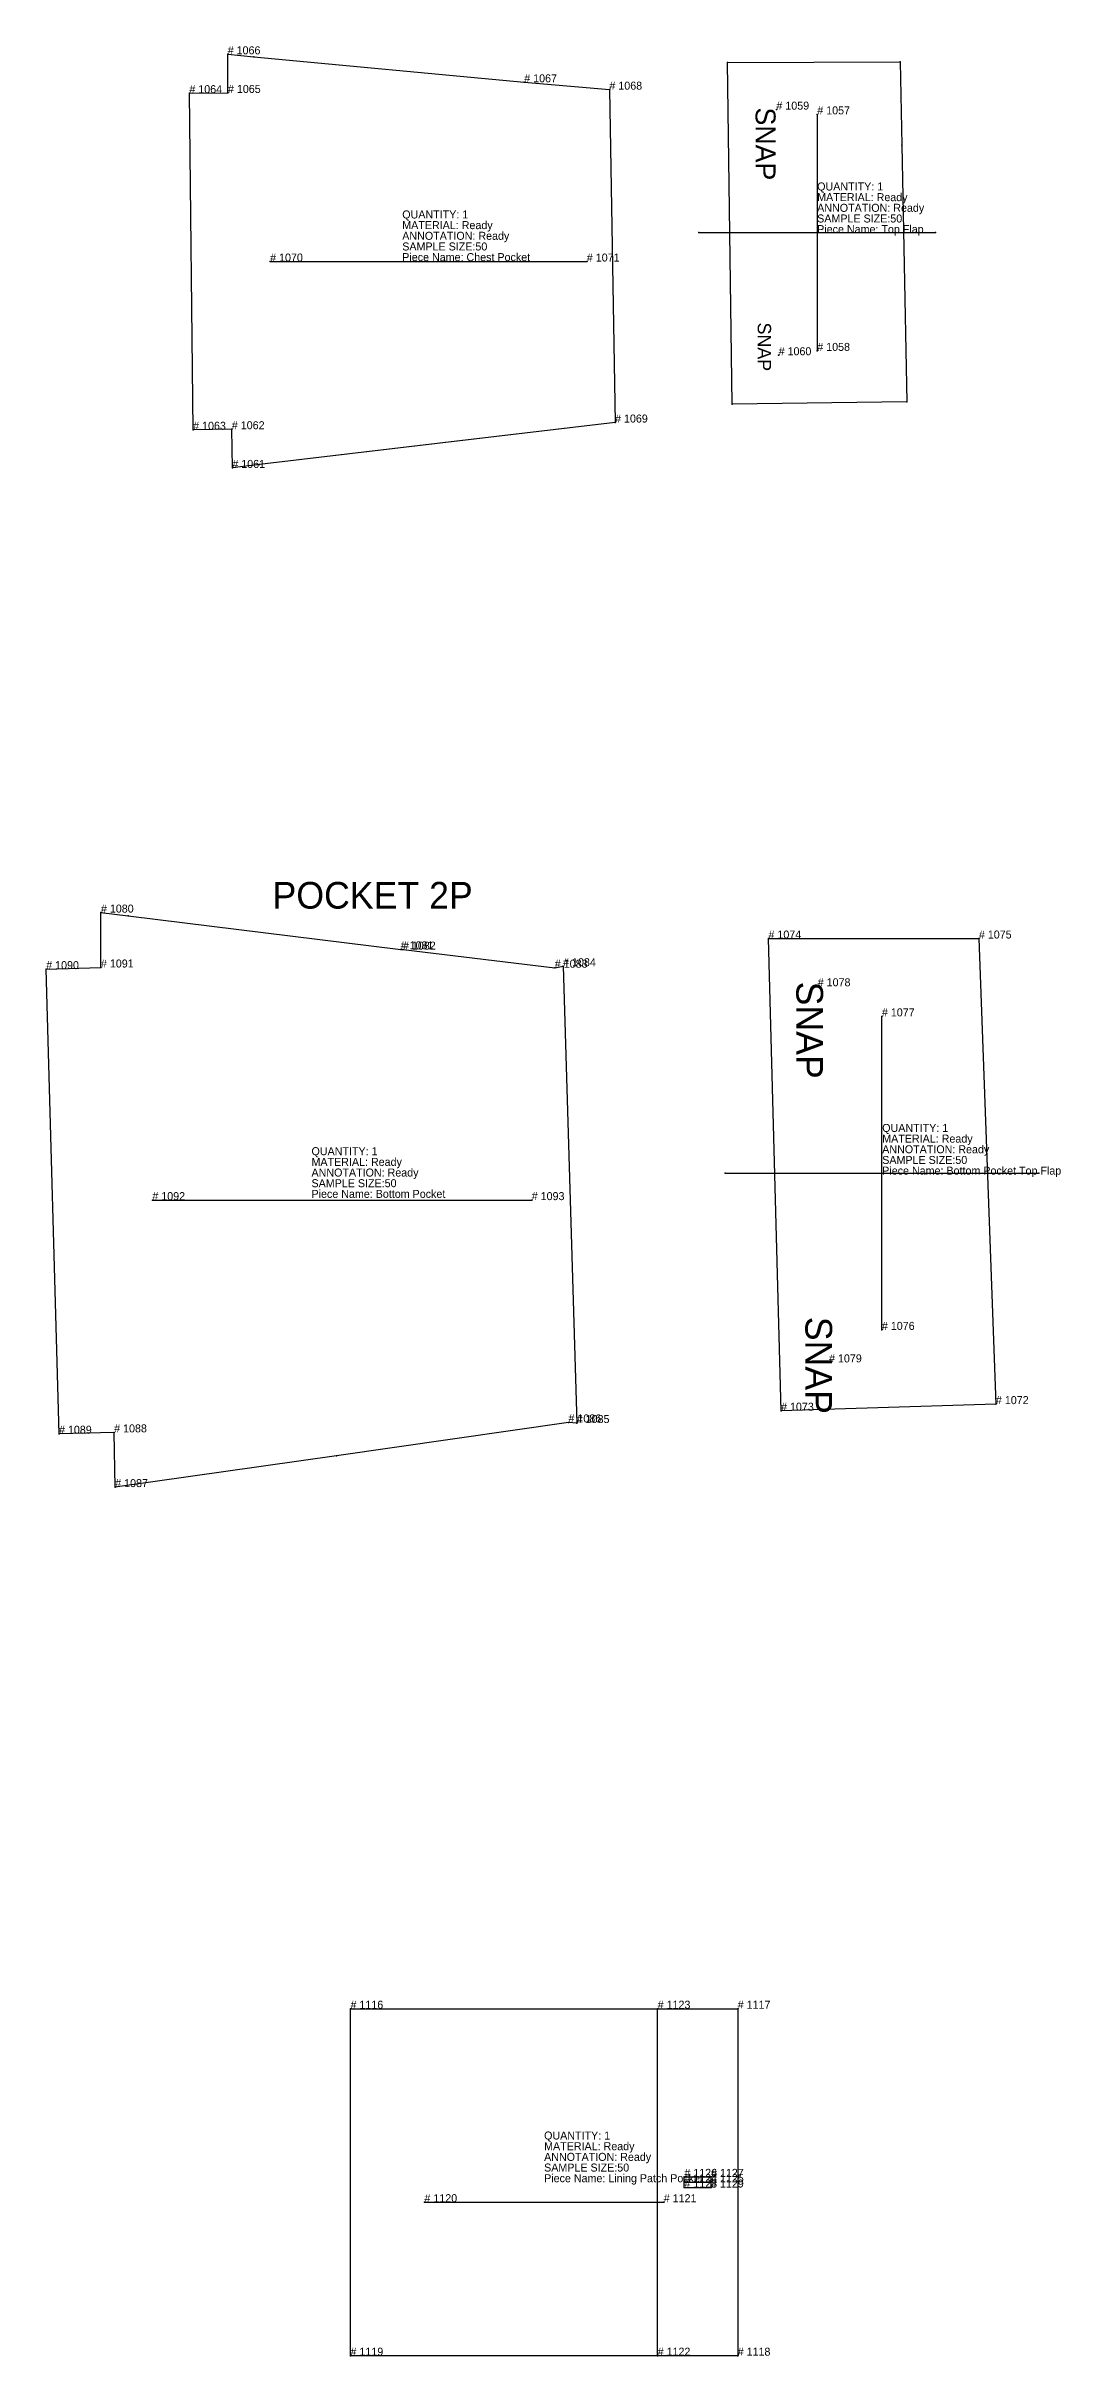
# Model space of a CAD drawing. Extents: x -8402 to 434, y -368 to 2685.
# Drawn here: x -4657 to -4277, y 8 to 874 of the extents above; entities that cross this region are included whole.
import ezdxf

# ---------------------------------------------------------------- set-up
doc = ezdxf.new("R2010")
doc.units = 0

# ---------------------------------------------------------------- blocks, each defined once
blk = doc.blocks.new('Top Flap_5051')
at = {"layer": '1'}
blk.add_lwpolyline([(-4334.7202, 740.34), (-4400.1602, 739.4), (-4401.8501, 867.6), (-4337.1201, 867.75), (-4336.4902, 836.58), (-4334.7202, 740.34)], close=True, dxfattribs=at)
at = {"layer": '13'}
for p in [(-4383.5601, 849.87, 10), (-4382.73, 757.79, 10)]:
    blk.add_point(p, dxfattribs=at)
at = {"layer": '2'}
for p in [(-4401.8501, 867.6), (-4337.1201, 867.75), (-4368.25, 848.1), (-4336.4902, 836.58), (-4412.5898, 803.76), (-4323.9102, 803.76), (-4368.25, 759.42), (-4400.1602, 739.4), (-4334.7202, 740.34)]:
    blk.add_point(p, dxfattribs=at)
at = {"layer": '4'}
blk.add_point((-4336.4902, 836.58, 5), dxfattribs=at)
at = {"layer": '5'}
blk.add_line((-4412.5898, 803.76), (-4323.9102, 803.76), dxfattribs=at)
at = {"layer": '7'}
blk.add_line((-4368.25, 848.1), (-4368.25, 759.42), dxfattribs=at)
at = {"layer": '84'}
blk.add_lwpolyline([(-4334.7202, 740.34), (-4400.1602, 739.4), (-4401.8501, 867.6), (-4337.1201, 867.75), (-4336.4902, 836.58), (-4334.7202, 740.34)], close=True, dxfattribs=at)
at = {"layer": '1'}
for s, p in [('QUANTITY: 1', (-4368.2798, 819.57)), ('ANNOTATION: Ready', (-4368.2798, 811.57)), ('MATERIAL: Ready', (-4368.2798, 815.57)), ('SAMPLE SIZE:50', (-4368.2798, 807.57)), ('Piece Name: Top Flap', (-4368.2798, 803.57))]:
    blk.add_text(s, height=3, dxfattribs=at).set_placement(p)
at = {"layer": '13'}
for s, p in [('# 1059', (-4383.5601, 849.87)), ('# 1060', (-4382.73, 757.79))]:
    blk.add_text(s, height=3, dxfattribs=at).set_placement(p)
at = {"layer": '15'}
for height, p in [(7.5, (-4391.3799, 850.69)), (5, (-4390.5698, 770.05))]:
    blk.add_text('SNAP', height=height, rotation=270, dxfattribs=at).set_placement(p)
at = {"layer": '7'}
for s, p in [('# 1057', (-4368.25, 848.1)), ('# 1058', (-4368.25, 759.42))]:
    blk.add_text(s, height=3, dxfattribs=at).set_placement(p)
blk = doc.blocks.new('Chest Pocket_5052')
at = {"layer": '1'}
blk.add_lwpolyline([(-4587.5098, 715.55), (-4587.7002, 730.05), (-4602.2002, 729.85), (-4603.6201, 856.04), (-4589.1602, 856.14), (-4589.25, 870.62), (-4579.4102, 869.69), (-4478.0898, 860.12), (-4446.1602, 857.37), (-4444.04, 732.56), (-4577.3101, 716.79), (-4587.5098, 715.55)], close=True, dxfattribs=at)
at = {"layer": '2'}
for p in [(-4589.25, 870.62), (-4478.0898, 860.12), (-4446.1602, 857.37), (-4603.6201, 856.04), (-4589.1602, 856.14), (-4573.3398, 792.93), (-4454.6201, 792.93), (-4602.2002, 729.85), (-4587.7002, 730.05), (-4444.04, 732.56), (-4587.5098, 715.55)]:
    blk.add_point(p, dxfattribs=at)
at = {"layer": '3'}
for p in [(-4579.4102, 869.69), (-4577.3101, 716.79)]:
    blk.add_point(p, dxfattribs=at)
at = {"layer": '5'}
blk.add_line((-4573.3398, 792.93), (-4454.6201, 792.93), dxfattribs=at)
at = {"layer": '7'}
blk.add_line((-4573.3398, 792.93), (-4454.6201, 792.93), dxfattribs=at)
at = {"layer": '84'}
blk.add_lwpolyline([(-4587.5098, 715.55), (-4587.7002, 730.05), (-4602.2002, 729.85), (-4603.6201, 856.04), (-4589.1602, 856.14), (-4589.25, 870.62), (-4579.4102, 869.69), (-4478.0898, 860.12), (-4446.1602, 857.37), (-4444.04, 732.56), (-4510.6899, 724.77), (-4577.3101, 716.79), (-4587.5098, 715.55)], close=True, dxfattribs=at)
at = {"layer": '1'}
for s, p in [('# 1066', (-4589.25, 870.62)), ('# 1064', (-4603.6201, 856.04)), ('# 1065', (-4589.1602, 856.14)), ('# 1067', (-4478.0898, 860.12)), ('# 1068', (-4446.1602, 857.37)), ('QUANTITY: 1', (-4523.8198, 809.08)), ('MATERIAL: Ready', (-4523.8198, 805.08)), ('ANNOTATION: Ready', (-4523.8198, 801.08)), ('SAMPLE SIZE:50', (-4523.8198, 797.08)), ('Piece Name: Chest Pocket', (-4523.8198, 793.08)), ('# 1063', (-4602.2002, 729.85)), ('# 1062', (-4587.7002, 730.05)), ('# 1069', (-4444.04, 732.56)), ('# 1061', (-4587.5098, 715.55))]:
    blk.add_text(s, height=3, dxfattribs=at).set_placement(p)
at = {"layer": '7'}
for s, p in [('# 1070', (-4573.3398, 792.93)), ('# 1071', (-4454.6201, 792.93))]:
    blk.add_text(s, height=3, dxfattribs=at).set_placement(p)
blk = doc.blocks.new('Bottom Pocket Top Flap_5053')
at = {"layer": '1'}
blk.add_lwpolyline([(-4301.2798, 364.56), (-4381.8198, 362.09), (-4386.5298, 539.12), (-4307.6602, 539.12), (-4301.2798, 364.56)], close=True, dxfattribs=at)
at = {"layer": '13'}
for p in [(-4368.0698, 521.21, 10), (-4363.8301, 380.2, 10)]:
    blk.add_point(p, dxfattribs=at)
at = {"layer": '2'}
for p in [(-4386.5298, 539.12), (-4307.6602, 539.12), (-4344.02, 509.93), (-4402.79, 451.16), (-4285.25, 451.16), (-4344.02, 392.39), (-4301.2798, 364.56), (-4381.8198, 362.09)]:
    blk.add_point(p, dxfattribs=at)
at = {"layer": '5'}
blk.add_line((-4402.79, 451.16), (-4285.25, 451.16), dxfattribs=at)
at = {"layer": '7'}
blk.add_line((-4344.02, 392.39), (-4344.02, 509.93), dxfattribs=at)
at = {"layer": '84'}
blk.add_lwpolyline([(-4301.2798, 364.56), (-4381.8198, 362.09), (-4386.5298, 539.12), (-4307.6602, 539.12), (-4301.2798, 364.56)], close=True, dxfattribs=at)
at = {"layer": '1'}
for s, p in [('# 1074', (-4386.5298, 539.12)), ('# 1075', (-4307.6602, 539.12)), ('QUANTITY: 1', (-4343.8999, 466.6)), ('ANNOTATION: Ready', (-4343.8999, 458.6)), ('MATERIAL: Ready', (-4343.8999, 462.6)), ('SAMPLE SIZE:50', (-4343.8999, 454.6)), ('Piece Name: Bottom Pocket Top Flap', (-4343.8999, 450.6)), ('# 1073', (-4381.8198, 362.09)), ('# 1072', (-4301.2798, 364.56))]:
    blk.add_text(s, height=3, dxfattribs=at).set_placement(p)
at = {"layer": '13'}
for s, p in [('# 1078', (-4368.0698, 521.21)), ('# 1079', (-4363.8301, 380.2))]:
    blk.add_text(s, height=3, dxfattribs=at).set_placement(p)
at = {"layer": '15'}
for p in [(-4376.1001, 522.96), (-4372.7002, 397.3)]:
    blk.add_text('SNAP', height=10, rotation=270, dxfattribs=at).set_placement(p)
at = {"layer": '7'}
for s, p in [('# 1077', (-4344.02, 509.93)), ('# 1076', (-4344.02, 392.39))]:
    blk.add_text(s, height=3, dxfattribs=at).set_placement(p)
blk = doc.blocks.new('Bottom Pocket_5054')
at = {"layer": '1'}
blk.add_lwpolyline([(-4636.77, 548.84), (-4626.5698, 547.6), (-4524.4102, 535.06), (-4523.5298, 534.95), (-4466.6299, 528.17), (-4463.52, 528.73), (-4458.4102, 357.46), (-4461.5098, 357.7), (-4548.4102, 345.16), (-4631.4199, 333.44), (-4631.8101, 353.96), (-4652.4902, 353.45), (-4657.29, 527.65), (-4636.77, 528.26), (-4636.77, 548.84)], close=True, dxfattribs=at)
at = {"layer": '2'}
for p in [(-4636.77, 548.84), (-4636.77, 528.26), (-4523.5298, 534.95), (-4463.52, 528.73), (-4657.29, 527.65), (-4466.6299, 528.17), (-4617.5, 441.04), (-4475.2798, 441.04), (-4461.5098, 357.7), (-4458.4102, 357.46), (-4652.4902, 353.45), (-4631.8101, 353.96), (-4631.4199, 333.44)]:
    blk.add_point(p, dxfattribs=at)
at = {"layer": '3'}
for p in [(-4626.5698, 547.6), (-4524.4102, 535.06), (-4548.4102, 345.16)]:
    blk.add_point(p, dxfattribs=at)
at = {"layer": '4'}
blk.add_point((-4524.4102, 535.06, 5), dxfattribs=at)
at = {"layer": '5'}
blk.add_line((-4617.5, 441.04), (-4475.2798, 441.04), dxfattribs=at)
at = {"layer": '7'}
blk.add_line((-4617.5, 441.04), (-4475.2798, 441.04), dxfattribs=at)
at = {"layer": '84'}
blk.add_lwpolyline([(-4636.77, 548.84), (-4626.5698, 547.6), (-4524.4102, 535.06), (-4523.5298, 534.95), (-4466.6299, 528.17), (-4463.52, 528.73), (-4458.4102, 357.46), (-4461.5098, 357.7), (-4548.4102, 345.16), (-4631.4199, 333.44), (-4631.8101, 353.96), (-4652.4902, 353.45), (-4657.29, 527.65), (-4636.77, 528.26), (-4636.77, 548.84)], close=True, dxfattribs=at)
at = {"layer": '1'}
for s, p in [('# 1080', (-4636.77, 548.84)), ('# 1081', (-4524.4102, 535.06)), ('# 1082', (-4523.5298, 534.95)), ('# 1090', (-4657.29, 527.65)), ('# 1091', (-4636.77, 528.26)), ('# 1083', (-4466.6299, 528.17)), ('# 1084', (-4463.52, 528.73)), ('QUANTITY: 1', (-4557.8398, 457.88)), ('ANNOTATION: Ready', (-4557.8398, 449.88)), ('MATERIAL: Ready', (-4557.8398, 453.88)), ('SAMPLE SIZE:50', (-4557.8398, 445.88)), ('Piece Name: Bottom Pocket', (-4557.8398, 441.88)), ('# 1089', (-4652.4902, 353.45)), ('# 1088', (-4631.8101, 353.96)), ('# 1086', (-4461.5098, 357.7)), ('# 1085', (-4458.4102, 357.46)), ('# 1087', (-4631.4199, 333.44))]:
    blk.add_text(s, height=3, dxfattribs=at).set_placement(p)
at = {"layer": '15'}
blk.add_text('POCKET 2P', height=10, dxfattribs=at).set_placement((-4572.4502, 550.33))
at = {"layer": '7'}
for s, p in [('# 1092', (-4617.5, 441.04)), ('# 1093', (-4475.2798, 441.04))]:
    blk.add_text(s, height=3, dxfattribs=at).set_placement(p)
blk = doc.blocks.new('Lining Patch Pocket _5056')
at = {"layer": '1'}
blk.add_lwpolyline([(-4543.21, 137.89), (-4398.0801, 137.89), (-4398.0801, 7.8), (-4543.21, 7.8), (-4543.21, 137.89)], close=True, dxfattribs=at)
at = {"layer": '2'}
for p in [(-4543.21, 137.89), (-4428.0801, 137.89), (-4398.0801, 137.89), (-4418.0801, 74.84), (-4418.0801, 74.84), (-4418.0801, 72.84), (-4418.0801, 70.84), (-4418.0801, 70.84), (-4408.0801, 74.84), (-4408.0801, 74.84), (-4408.0801, 72.84), (-4408.0801, 70.84), (-4408.0801, 70.84), (-4515.5, 65.35), (-4425.7998, 65.35), (-4543.21, 7.8), (-4428.0801, 7.8), (-4398.0801, 7.8)]:
    blk.add_point(p, dxfattribs=at)
at = {"layer": '5'}
blk.add_line((-4515.5, 65.35), (-4425.7998, 65.35), dxfattribs=at)
at = {"layer": '7'}
blk.add_line((-4515.5, 65.35), (-4425.7998, 65.35), dxfattribs=at)
at = {"layer": '8'}
for points in [[(-4428.0801, 7.8), (-4428.0801, 137.89)], [(-4418.0801, 74.84), (-4408.0801, 74.84)], [(-4418.0801, 70.84), (-4418.0801, 74.84)], [(-4418.0801, 72.84), (-4408.0801, 72.84)], [(-4418.0801, 70.84), (-4408.0801, 70.84)], [(-4408.0801, 70.84), (-4408.0801, 74.84)]]:
    blk.add_lwpolyline(points, dxfattribs=at)
at = {"layer": '84'}
blk.add_lwpolyline([(-4543.21, 137.89), (-4398.0801, 137.89), (-4398.0801, 7.8), (-4543.21, 7.8), (-4543.21, 137.89)], close=True, dxfattribs=at)
at = {"layer": '85'}
for points in [[(-4428.0801, 7.8), (-4428.0801, 137.89)], [(-4418.0801, 74.84), (-4408.0801, 74.84)], [(-4418.0801, 70.84), (-4418.0801, 74.84)], [(-4418.0801, 72.84), (-4408.0801, 72.84)], [(-4418.0801, 70.84), (-4408.0801, 70.84)], [(-4408.0801, 70.84), (-4408.0801, 74.84)]]:
    blk.add_lwpolyline(points, dxfattribs=at)
at = {"layer": '1'}
for s, p in [('# 1116', (-4543.21, 137.89)), ('# 1117', (-4398.0801, 137.89)), ('QUANTITY: 1', (-4470.6401, 88.84)), ('MATERIAL: Ready', (-4470.6401, 84.84)), ('ANNOTATION: Ready', (-4470.6401, 80.84)), ('SAMPLE SIZE:50', (-4470.6401, 76.84)), ('Piece Name: Lining Patch Pocket ', (-4470.6401, 72.84)), ('# 1119', (-4543.21, 7.8)), ('# 1118', (-4398.0801, 7.8))]:
    blk.add_text(s, height=3, dxfattribs=at).set_placement(p)
at = {"layer": '7'}
for s, p in [('# 1120', (-4515.5, 65.35)), ('# 1121', (-4425.7998, 65.35))]:
    blk.add_text(s, height=3, dxfattribs=at).set_placement(p)
at = {"layer": '8'}
for s, p in [('# 1123', (-4428.0801, 137.89)), ('# 1126', (-4418.0801, 74.84)), ('# 1126', (-4418.0801, 74.84)), ('# 1124', (-4418.0801, 72.84)), ('# 1128', (-4418.0801, 70.84)), ('# 1128', (-4418.0801, 70.84)), ('# 1127', (-4408.0801, 74.84)), ('# 1127', (-4408.0801, 74.84)), ('# 1125', (-4408.0801, 72.84)), ('# 1129', (-4408.0801, 70.84)), ('# 1129', (-4408.0801, 70.84)), ('# 1122', (-4428.0801, 7.8))]:
    blk.add_text(s, height=3, dxfattribs=at).set_placement(p)

msp = doc.modelspace()

# ---------------------------------------------------------------- block references
at = {"layer": '1'}
for name in ['Chest Pocket_5052', 'Top Flap_5051', 'Bottom Pocket_5054', 'Bottom Pocket Top Flap_5053', 'Lining Patch Pocket _5056']:
    msp.add_blockref(name, (0, 0), dxfattribs=at)

doc.saveas('drawing.dxf')
